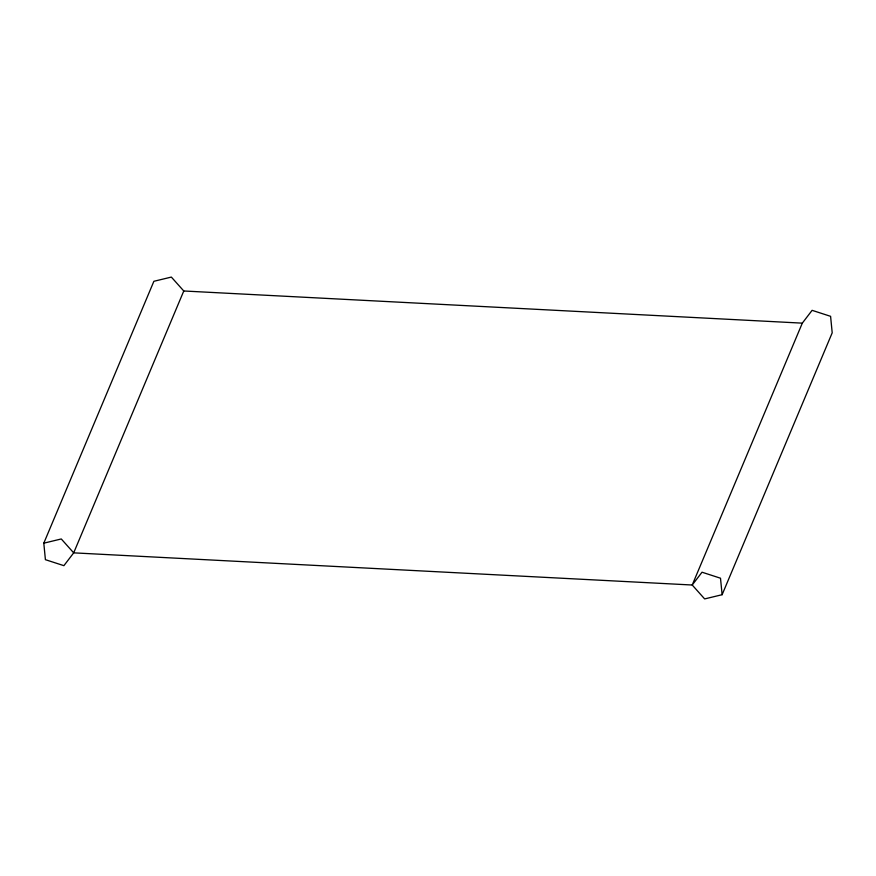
<?xml version="1.0" encoding="UTF-8"?>
<svg xmlns="http://www.w3.org/2000/svg" width="876" height="876" viewBox="0 0 876 876"><rect width="100%" height="100%" fill="white"/><g stroke="black" fill="none" stroke-linecap="round" stroke-linejoin="round"><path stroke-width="1.31" d="M43.8 543.175L153.88 281.295L171.357 277.079L183.774 290.985L802.307 323.145L812.107 310.334L830.59 316.324L832.2 332.825L722.12 594.705L704.643 598.921L692.226 585.015L73.694 552.855L61.276 538.959L43.8 543.175L45.41 559.676L63.893 565.666L73.694 552.855L183.774 290.985M802.307 323.145L692.226 585.015L702.026 572.214L720.499 578.204L722.12 594.705"/></g></svg>
